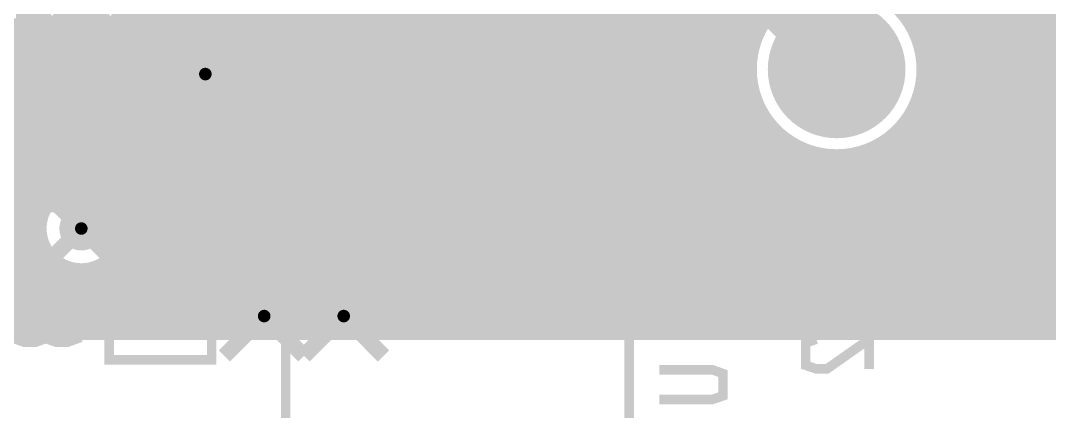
# Model space of a CAD drawing. Extents: x -20 to 155, y -92 to 168.
# Drawn here: x 121.58 to 138.02, y 64.39 to 70.63 of the extents above; entities that cross this region are included whole.
import ezdxf

# ---------------------------------------------------------------- set-up
doc = ezdxf.new("R2010")
doc.units = 0
doc.header["$MEASUREMENT"] = 0
doc.layers.get('0').update_dxf_attribs({"linetype": 'CONTINUOUS'})
for name, color, linetype in [('25-334-1_BOT', 7, 'CONTINUOUS'), ('25-334-1_DRD', 7, 'CONTINUOUS'), ('25-334-1_DRL', 2, 'CONTINUOUS'), ('25-334-1_IN1', 4, 'CONTINUOUS'), ('25-334-1_IN2', 3, 'CONTINUOUS'), ('25-334-1_SMB', 5, 'CONTINUOUS'), ('25-334-1_SMT', 10, 'CONTINUOUS'), ('25-334-1_SPB', 14, 'CONTINUOUS'), ('25-334-1_SSB', 12, 'CONTINUOUS'), ('25-334-1_TOP', 13, 'CONTINUOUS'), ('THRUHOLE_TAP', 7, 'CONTINUOUS')]:
    doc.layers.add(name, color=color, linetype=linetype)

# ---------------------------------------------------------------- blocks, each defined once
blk = doc.blocks.new('ROUND_25')
at = {"const_width": 1.09982}
blk.add_lwpolyline([(-0.54991, 0, 1), (0.54991, 0, 1)], format="xyb", close=True, dxfattribs=at)
blk = doc.blocks.new('RECTANGLE_26')
blk.add_solid([(0.4826, 0.4064), (0.4826, -0.4064), (-0.4826, 0.4064), (-0.4826, -0.4064)])
blk = doc.blocks.new('ROUND_39')
at = {"const_width": 0.35052}
blk.add_lwpolyline([(-0.17526, 0, 1), (0.17526, 0, 1)], format="xyb", close=True, dxfattribs=at)
blk = doc.blocks.new('OBLONG_24')
at = {"const_width": 0.3048}
blk.add_lwpolyline([(0, 0.6096), (0, -0.6096)], dxfattribs=at)
at = {"const_width": 0.1524}
for points in [[(-0.0762, 0.6096, 1), (0.0762, 0.6096, 1)], [(-0.0762, -0.6096, 1), (0.0762, -0.6096, 1)]]:
    blk.add_lwpolyline(points, format="xyb", close=True, dxfattribs=at)
blk = doc.blocks.new('RECTANGLE_65')
blk.add_solid([(0.1524, 0.762), (0.1524, -0.762), (-0.1524, 0.762), (-0.1524, -0.762)])
blk = doc.blocks.new('ROUND_81')
at = {"const_width": 0.50038}
blk.add_lwpolyline([(-0.25019, 0, 1), (0.25019, 0, 1)], format="xyb", close=True, dxfattribs=at)
blk = doc.blocks.new('ROUND_85')
at = {"const_width": 0.10033}
blk.add_lwpolyline([(-0.050164, 0, 1), (0.050164, 0, 1)], format="xyb", close=True, dxfattribs=at)
blk = doc.blocks.new('ROUND_42')
at = {"const_width": 0.35052}
blk.add_lwpolyline([(-0.17526, 0, 1), (0.17526, 0, 1)], format="xyb", close=True, dxfattribs=at)
blk = doc.blocks.new('ROUND_35')
at = {"const_width": 0.10033}
blk.add_lwpolyline([(-0.050164, 0, 1), (0.050164, 0, 1)], format="xyb", close=True, dxfattribs=at)
blk = doc.blocks.new('ROUND_71')
at = {"const_width": 0.50038}
blk.add_lwpolyline([(-0.25019, 0, 1), (0.25019, 0, 1)], format="xyb", close=True, dxfattribs=at)

msp = doc.modelspace()

# ---------------------------------------------------------------- linework, layer by layer
at = {"layer": '25-334-1_BOT'}
for points, const_width in [([(132.08, 78.95082), (133.17982, 78.95082), (134.239, 77.89164), (134.239, 73.914), (138.684, 69.469), (141.097, 69.469)], 0.254), ([(131.4069, 71.2343), (133.2357, 71.2343), (134.62, 69.85)], 0.635), ([(123.825, 67.3862), (122.6312, 67.3862), (122.555, 67.3862), (122.555, 70.993)], 0.635), ([(125.73, 69.7738), (124.5362, 69.7738)], 0.254), ([(125.73, 69.7738), (124.5362, 69.7738)], 0.254), ([(126.9619, 67.3481), (126.9619, 68.6181), (125.857, 69.723), (125.73, 69.7738)], 0.254), ([(127.635, 69.7738), (128.2319, 69.1769), (128.2319, 67.3481)], 0.254), ([(129.5019, 69.8119), (129.5019, 67.3481)], 0.254), ([(130.7719, 67.3481), (130.7719, 68.2879), (131.4069, 68.9229), (131.4069, 69.8119)], 0.254), ([(123.825, 67.3862), (122.6312, 67.3862), (122.555, 67.31)], 0.635), ([(123.825, 67.3862), (123.8631, 67.3481), (126.3269, 67.3481)], 0.381), ([(126.746, 65.913), (126.9619, 66.1289), (126.9619, 67.3481)], 0.254), ([(127.5969, 67.3481), (127.5969, 65.913), (127, 65.913), (126.9619, 65.913), (126.9619, 66.1289), (126.9619, 67.3481)], 0.254), ([(127.5969, 67.3481), (127.5969, 65.913), (127, 65.913), (126.9619, 65.8749), (126.9619, 65.913), (126.9619, 66.1289), (126.9619, 67.3481)], 0.254), ([(127.5969, 67.3481), (127.5969, 65.913), (128.8288, 65.913), (128.8669, 65.9511), (128.8669, 67.3481)], 0.254), ([(130.1369, 67.3481), (130.1369, 66.0019), (130.048, 65.913), (128.8669, 65.913), (128.8669, 65.9511), (128.8669, 67.3481)], 0.254), ([(130.1369, 67.3481), (130.1369, 66.0019), (130.1369, 65.913), (130.7719, 65.913), (130.7719, 67.3481)], 0.254), ([(123.825, 65.9638), (125.4252, 65.9638), (125.476, 65.913)], 0.254)]:
    msp.add_lwpolyline(points, dxfattribs=dict(at, const_width=const_width))
at = {"layer": '25-334-1_DRD', "const_width": 0.254}
for points in [[(123.19, 71.628), (121.92, 70.358)], [(123.19, 70.358), (121.92, 71.628)], [(125.1712, 70.4088), (123.9012, 69.1388)], [(125.1712, 69.1388), (123.9012, 70.4088)], [(125.1712, 70.4088), (123.9012, 69.1388)], [(125.1712, 69.1388), (123.9012, 70.4088)], [(134.62, 70.485), (134.62, 69.215)], [(135.255, 69.85), (133.985, 69.85)], [(123.19, 67.945), (121.92, 66.675)], [(123.19, 66.675), (121.92, 67.945)], [(126.111, 66.548), (124.841, 65.278)], [(126.111, 65.278), (124.841, 66.548)], [(127.381, 66.548), (126.111, 65.278)], [(127.381, 65.278), (126.111, 66.548)]]:
    msp.add_lwpolyline(points, dxfattribs=at)
at = {"layer": '25-334-1_IN2', "const_width": 0.254}
for points in [[(152.4, 129.413), (152.4, 68.834), (149.225, 65.659), (117.602, 65.659)], [(123.4694, 119.761), (123.4694, 65.659)], [(123.698, 119.761), (123.698, 65.659)], [(123.9266, 119.761), (123.9266, 65.659)], [(124.1552, 119.761), (124.1552, 65.659)], [(124.3838, 119.761), (124.3838, 65.659)], [(124.6124, 119.761), (124.6124, 65.659)], [(124.841, 119.761), (124.841, 65.659)], [(126.8984, 119.761), (126.8984, 65.659)], [(127.127, 119.761), (127.127, 65.659)], [(127.3556, 119.761), (127.3556, 65.659)], [(131.9276, 119.761), (131.9276, 65.659)], [(123.2408, 115.30838), (123.2408, 65.659)], [(121.6406, 111.69904), (121.6406, 65.659)], [(138.0998, 98.35134), (138.0998, 65.659)], [(135.8138, 98.23196), (135.8138, 70.6374)], [(136.0424, 98.15576), (136.0424, 69.99732)], [(137.6426, 98.15068), (137.6426, 65.659)], [(137.8712, 98.22434), (137.8712, 65.659)], [(136.271, 98.1202), (136.271, 65.659)], [(136.4996, 98.1202), (136.4996, 65.659)], [(136.7282, 98.1202), (136.7282, 65.659)], [(136.9568, 98.1202), (136.9568, 65.659)], [(137.1854, 98.1202), (137.1854, 65.659)], [(137.414, 98.1202), (137.414, 65.659)], [(132.1562, 93.08338), (132.1562, 65.659)], [(133.0706, 92.89288), (133.0706, 65.659)], [(132.3848, 92.87764), (132.3848, 65.659)], [(132.6134, 92.7989), (132.6134, 65.659)], [(132.842, 92.80398), (132.842, 65.659)], [(131.699, 87.05088), (131.699, 65.659)], [(131.2418, 86.82482), (131.2418, 65.659)], [(131.4704, 86.88324), (131.4704, 65.659)], [(126.6698, 84.48548), (126.6698, 65.659)], [(126.4412, 84.2645), (126.4412, 65.659)], [(133.2992, 83.34248), (133.2992, 70.39864)], [(131.0132, 78.13802), (131.0132, 65.659)], [(130.3274, 77.8129), (130.3274, 65.659)], [(130.556, 77.81798), (130.556, 65.659)], [(130.7846, 77.90688), (130.7846, 65.659)], [(121.8692, 77.03312), (121.8692, 65.659)], [(127.5842, 76.97724), (127.5842, 65.659)], [(127.8128, 76.80706), (127.8128, 65.659)], [(128.0414, 73.01484), (128.0414, 65.659)], [(128.27, 72.8091), (128.27, 65.659)], [(128.4986, 72.7329), (128.4986, 65.659)], [(128.7272, 72.73798), (128.7272, 65.659)], [(125.0696, 72.35444), (125.0696, 65.659)], [(126.2126, 72.03694), (126.2126, 65.659)], [(128.9558, 72.16902), (128.9558, 65.659)], [(130.0988, 72.12838), (130.0988, 65.659)], [(125.2982, 71.99122), (125.2982, 65.659)], [(125.5268, 71.86676), (125.5268, 65.659)], [(125.984, 71.88708), (125.984, 65.659)], [(129.1844, 71.93788), (129.1844, 65.659)], [(129.8702, 71.92264), (129.8702, 65.659)], [(125.7554, 71.83628), (125.7554, 65.659)], [(129.413, 71.84898), (129.413, 65.659)], [(129.6416, 71.8439), (129.6416, 65.659)], [(122.05208, 70.5358), (112.7252, 70.5358)], [(122.0978, 70.49008), (122.0978, 67.81292)], [(123.0122, 70.49008), (123.0122, 67.81292)], [(133.36524, 70.5358), (123.05792, 70.5358)], [(152.4, 70.5358), (135.87476, 70.5358)], [(133.26364, 70.3072), (112.9538, 70.3072)], [(122.3264, 70.35292), (122.3264, 67.95008)], [(122.555, 70.31228), (122.555, 67.99072)], [(122.7836, 70.35292), (122.7836, 67.95008)], [(152.4, 70.3072), (135.97382, 70.3072)], [(133.20776, 70.0786), (113.1824, 70.0786)], [(152.4, 70.0786), (136.03224, 70.0786)], [(133.18998, 69.85), (113.411, 69.85)], [(152.4, 69.85), (136.05002, 69.85)], [(133.20776, 69.6214), (113.6396, 69.6214)], [(152.4, 69.6214), (136.03224, 69.6214)], [(136.0424, 69.70268), (136.0424, 65.659)], [(133.26364, 69.3928), (113.8682, 69.3928)], [(152.4, 69.3928), (135.97382, 69.3928)], [(133.2992, 69.30136), (133.2992, 65.659)], [(133.36524, 69.1642), (114.0968, 69.1642)], [(135.8138, 69.0626), (135.8138, 65.659)], [(152.4, 69.1642), (135.87476, 69.1642)], [(133.52018, 68.9356), (114.3254, 68.9356)], [(133.5278, 68.92544), (133.5278, 65.659)], [(152.4, 68.9356), (135.71982, 68.9356)], [(135.5852, 68.79336), (135.5852, 65.659)], [(133.76148, 68.707), (114.554, 68.707)], [(133.7564, 68.70954), (133.7564, 65.659)], [(133.985, 68.5673), (133.985, 65.659)], [(135.3566, 68.62318), (135.3566, 65.659)], [(152.273, 68.707), (135.47852, 68.707)], [(134.21614, 68.4784), (114.7826, 68.4784)], [(134.2136, 68.4784), (134.2136, 65.659)], [(134.4422, 68.43014), (134.4422, 65.659)], [(134.6708, 68.41998), (134.6708, 65.659)], [(134.8994, 68.44792), (134.8994, 65.659)], [(152.0444, 68.4784), (135.02386, 68.4784)], [(135.128, 68.51396), (135.128, 65.659)], [(151.8158, 68.2498), (115.0112, 68.2498)], [(151.5872, 68.0212), (115.2398, 68.0212)], [(122.07494, 67.7926), (115.4684, 67.7926)], [(151.3586, 67.7926), (123.03252, 67.7926)], [(121.92508, 67.564), (115.697, 67.564)], [(151.13, 67.564), (123.18492, 67.564)], [(121.87428, 67.3354), (115.9256, 67.3354)], [(150.9014, 67.3354), (123.23318, 67.3354)], [(121.90476, 67.1068), (116.1542, 67.1068)], [(150.6728, 67.1068), (123.2027, 67.1068)], [(122.02922, 66.8782), (116.3828, 66.8782)], [(122.0978, 66.80708), (122.0978, 65.659)], [(123.0122, 66.80708), (123.0122, 65.659)], [(150.4442, 66.8782), (123.08078, 66.8782)], [(122.39244, 66.6496), (116.6114, 66.6496)], [(122.3264, 66.66992), (122.3264, 65.659)], [(122.555, 66.62928), (122.555, 65.659)], [(150.2156, 66.6496), (122.71502, 66.6496)], [(122.7836, 66.66992), (122.7836, 65.659)], [(149.987, 66.421), (116.84, 66.421)], [(149.7584, 66.1924), (117.0686, 66.1924)], [(149.5298, 65.9638), (117.2972, 65.9638)], [(149.3012, 65.7352), (117.5258, 65.7352)]]:
    msp.add_lwpolyline(points, dxfattribs=at)
for points in [[(134.62, 71.28002, 0.4142136), (133.18998, 69.85)], [(136.05002, 69.85, 0.4142136), (134.62, 71.28002)], [(121.87428, 70.993, 0.4142136), (122.555, 70.31228)], [(122.555, 70.31228, 0.4142136), (123.23572, 70.993)], [(133.18998, 69.85, 0.4142136), (134.62, 68.41998)], [(134.62, 68.41998, 0.4142136), (136.05002, 69.85)], [(122.555, 67.99072, 0.4142136), (121.87428, 67.31)], [(123.23572, 67.31, 0.4142136), (122.555, 67.99072)], [(121.87428, 67.31, 0.4142136), (122.555, 66.62928)], [(122.555, 66.62928, 0.4142136), (123.23572, 67.31)]]:
    msp.add_lwpolyline(points, format="xyb", dxfattribs=at)
at = {"layer": '25-334-1_SSB', "const_width": 0.1524}
for points in [[(126.5555, 71.9455), (126.5555, 69.0245), (124.9172, 69.0245), (124.9172, 71.9455), (126.5555, 71.9455)], [(128.4605, 71.9455), (128.4605, 69.0245), (126.8222, 69.0245), (126.8222, 71.9455), (128.4605, 71.9455)], [(128.6764, 69.0626), (128.6764, 71.9836), (130.3147, 71.9836), (130.3147, 69.0626), (128.6764, 69.0626)], [(130.5814, 69.0626), (130.5814, 71.9836), (132.2197, 71.9836), (132.2197, 69.0626), (130.5814, 69.0626)], [(124.34824, 70.24116), (124.34824, 70.71614), (123.67006, 70.47992), (123.67006, 70.36054), (124.68606, 70.36054)], [(124.51842, 69.87794), (124.68606, 69.75856), (124.68606, 69.52234), (124.51842, 69.40296), (124.34824, 69.40296), (124.01042, 69.64172), (123.67006, 69.40296), (123.67006, 69.87794)], [(122.9995, 65.2145), (122.9995, 68.1355), (124.6378, 68.1355), (124.6378, 65.2145), (122.9995, 65.2145)], [(134.1247, 67.46494), (134.1247, 67.93992)], [(122.3264, 67.1703), (122.49658, 67.23126), (122.49658, 67.58686), (122.3264, 67.64528), (121.65076, 67.64528), (121.48058, 67.58686), (121.48058, 67.23126), (121.65076, 67.1703)], [(135.1407, 67.7037), (134.1247, 67.7037)], [(134.6327, 67.10172), (134.6327, 66.74612), (134.46506, 66.62674), (134.29488, 66.62674), (134.1247, 66.74612), (134.1247, 67.10172), (135.1407, 67.10172)], [(122.49658, 66.6877), (121.48058, 66.3321), (121.48058, 66.80708)], [(125.65888, 66.4972), (125.65888, 65.913)], [(125.79604, 66.49212), (125.79604, 65.91808)], [(125.9205, 66.421), (125.51156, 66.421)], [(125.52172, 66.42862), (125.52172, 65.98158)], [(125.9332, 66.4083), (125.9332, 65.99936)], [(126.00432, 66.28384), (125.43028, 66.28384)], [(126.5047, 66.1543), (125.8189, 65.4685), (125.8189, 62.2173), (131.3053, 62.2173), (131.3053, 66.1543), (126.5047, 66.1543)], [(126.0094, 66.14668), (125.4252, 66.14668)], [(125.94082, 66.00952), (125.49378, 66.00952)], [(135.1407, 66.0273), (134.1247, 66.0273), (134.29488, 66.14414)], [(135.1407, 65.90792), (135.1407, 66.14414)], [(121.98858, 65.55486), (121.8184, 65.4939), (121.65076, 65.4939), (121.48058, 65.55486), (121.48058, 65.91046), (121.65076, 65.96888), (121.8184, 65.96888), (121.98858, 65.91046), (121.98858, 65.55486), (122.15876, 65.4939), (122.3264, 65.4939), (122.49658, 65.55486), (122.49658, 65.91046), (122.3264, 65.96888), (122.15876, 65.96888), (121.98858, 65.91046)], [(135.1407, 65.06972), (135.1407, 65.5447), (134.46506, 65.06972), (134.29488, 65.06972), (134.1247, 65.12814), (134.1247, 65.48374), (134.29488, 65.5447)], [(131.7879, 64.58204), (132.63372, 64.58204), (132.8039, 64.64046), (132.8039, 64.99606), (132.63372, 65.05702), (131.7879, 65.05702)]]:
    msp.add_lwpolyline(points, dxfattribs=at)
at = {"layer": '25-334-1_SSB'}
for points, const_width in [([(134.62, 71.25208, 0.4142136), (133.21792, 69.85)], 0.254), ([(136.02208, 69.85, 0.4142136), (134.62, 71.25208)], 0.254), ([(133.21792, 69.85, 0.4142136), (134.62, 68.44792)], 0.254), ([(134.62, 68.44792, 0.4142136), (136.02208, 69.85)], 0.254), ([(125.7173, 66.50228, 0.4142136), (125.42012, 66.2051)], 0.1524), ([(126.01448, 66.2051, 0.4142136), (125.7173, 66.50228)], 0.1524), ([(125.42012, 66.2051, 0.4142136), (125.7173, 65.90792)], 0.1524), ([(125.7173, 65.90792, 0.4142136), (126.01448, 66.2051)], 0.1524)]:
    msp.add_lwpolyline(points, format="xyb", dxfattribs=dict(at, const_width=const_width))
at = {"layer": '25-334-1_TOP', "const_width": 0.635}
msp.add_lwpolyline([(122.555, 67.31), (151.13, 67.31), (152.4, 66.04)], dxfattribs=at)

# ---------------------------------------------------------------- block references
at = {"layer": '25-334-1_BOT'}
for name, p in [('ROUND_25', (134.62, 69.85)), ('RECTANGLE_26', (125.73, 69.7738)), ('RECTANGLE_26', (127.635, 69.7738)), ('RECTANGLE_26', (129.5019, 69.8119)), ('RECTANGLE_26', (131.4069, 69.8119)), ('ROUND_39', (124.5362, 69.7738)), ('RECTANGLE_65', (126.3269, 67.3481)), ('OBLONG_24', (126.9619, 67.3481)), ('OBLONG_24', (127.5969, 67.3481)), ('OBLONG_24', (128.2319, 67.3481)), ('OBLONG_24', (128.8669, 67.3481)), ('OBLONG_24', (129.5019, 67.3481)), ('OBLONG_24', (130.1369, 67.3481)), ('OBLONG_24', (130.7719, 67.3481)), ('RECTANGLE_26', (123.825, 67.3862)), ('ROUND_39', (122.555, 67.31)), ('RECTANGLE_26', (123.825, 65.9638)), ('ROUND_39', (125.476, 65.913)), ('ROUND_39', (126.746, 65.913))]:
    msp.add_blockref(name, p, dxfattribs=at)
at = {"layer": '25-334-1_DRL'}
for name, p in [('ROUND_81', (134.62, 69.85)), ('ROUND_85', (124.5362, 69.7738)), ('ROUND_85', (122.555, 67.31)), ('ROUND_85', (125.476, 65.913)), ('ROUND_85', (126.746, 65.913))]:
    msp.add_blockref(name, p, dxfattribs=at)
at = {"layer": '25-334-1_IN1'}
for name, p in [('ROUND_25', (134.62, 69.85)), ('ROUND_42', (124.5362, 69.7738)), ('ROUND_42', (122.555, 67.31)), ('ROUND_42', (125.476, 65.913)), ('ROUND_42', (126.746, 65.913))]:
    msp.add_blockref(name, p, dxfattribs=at)
at = {"layer": '25-334-1_IN2'}
for name, p in [('ROUND_25', (134.62, 69.85)), ('ROUND_42', (124.5362, 69.7738)), ('ROUND_42', (122.555, 67.31)), ('ROUND_42', (125.476, 65.913)), ('ROUND_42', (126.746, 65.913))]:
    msp.add_blockref(name, p, dxfattribs=at)
at = {"layer": '25-334-1_SMB'}
for name, p in [('ROUND_25', (134.62, 69.85)), ('RECTANGLE_26', (125.73, 69.7738)), ('RECTANGLE_26', (127.635, 69.7738)), ('RECTANGLE_26', (129.5019, 69.8119)), ('RECTANGLE_26', (131.4069, 69.8119)), ('RECTANGLE_65', (126.3269, 67.3481)), ('OBLONG_24', (126.9619, 67.3481)), ('OBLONG_24', (127.5969, 67.3481)), ('OBLONG_24', (128.2319, 67.3481)), ('OBLONG_24', (128.8669, 67.3481)), ('OBLONG_24', (129.5019, 67.3481)), ('OBLONG_24', (130.1369, 67.3481)), ('OBLONG_24', (130.7719, 67.3481)), ('RECTANGLE_26', (123.825, 67.3862)), ('RECTANGLE_26', (123.825, 65.9638))]:
    msp.add_blockref(name, p, dxfattribs=at)
at = {"layer": '25-334-1_SMT'}
msp.add_blockref('ROUND_25', (134.62, 69.85), dxfattribs=at)
at = {"layer": '25-334-1_SPB'}
for name, p in [('RECTANGLE_26', (125.73, 69.7738)), ('RECTANGLE_26', (127.635, 69.7738)), ('RECTANGLE_26', (129.5019, 69.8119)), ('RECTANGLE_26', (131.4069, 69.8119)), ('RECTANGLE_65', (126.3269, 67.3481)), ('OBLONG_24', (126.9619, 67.3481)), ('OBLONG_24', (127.5969, 67.3481)), ('OBLONG_24', (128.2319, 67.3481)), ('OBLONG_24', (128.8669, 67.3481)), ('OBLONG_24', (129.5019, 67.3481)), ('OBLONG_24', (130.1369, 67.3481)), ('OBLONG_24', (130.7719, 67.3481)), ('RECTANGLE_26', (123.825, 67.3862)), ('RECTANGLE_26', (123.825, 65.9638))]:
    msp.add_blockref(name, p, dxfattribs=at)
at = {"layer": '25-334-1_TOP'}
for name, p in [('ROUND_25', (134.62, 69.85)), ('ROUND_39', (124.5362, 69.7738)), ('ROUND_39', (122.555, 67.31)), ('ROUND_39', (125.476, 65.913)), ('ROUND_39', (126.746, 65.913))]:
    msp.add_blockref(name, p, dxfattribs=at)
at = {"layer": 'THRUHOLE_TAP'}
for name, p in [('ROUND_71', (134.62, 69.85)), ('ROUND_35', (124.5362, 69.7738)), ('ROUND_35', (122.555, 67.31)), ('ROUND_35', (125.476, 65.913)), ('ROUND_35', (126.746, 65.913))]:
    msp.add_blockref(name, p, dxfattribs=at)

doc.saveas('drawing.dxf')
